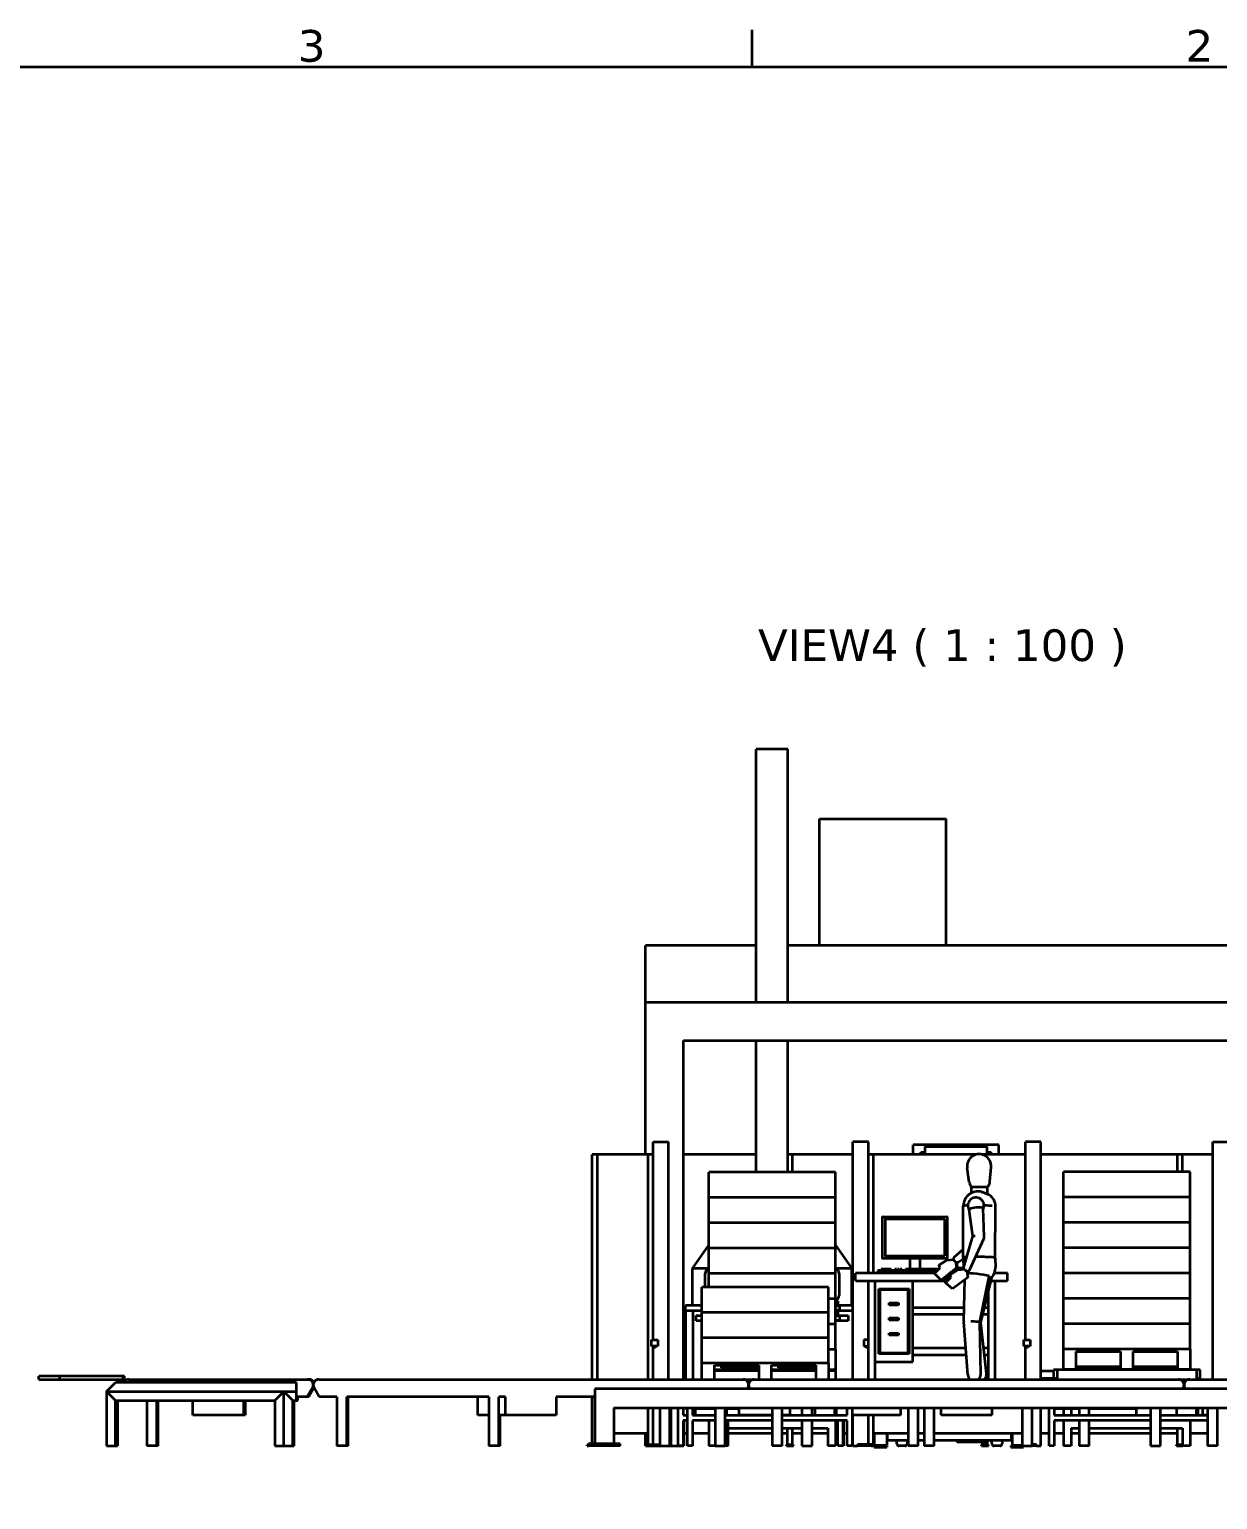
# Model space of a CAD drawing. Header units: millimetres. Extents: x 0 to 84100, y 0 to 59400.
# Drawn here: x 64378 to 73758, y 46089 to 57695 of the extents above; entities that cross this region are included whole.
import ezdxf

# ---------------------------------------------------------------- set-up
doc = ezdxf.new("R2010")
doc.units = ezdxf.units.MM
doc.header["$LTSCALE"] = 100
for name, color, linetype, lineweight in [('Border (ISO)', 7, 'Continuous', 35), ('Symbol (ISO)', 7, 'Continuous', 18), ('Visible (ISO)', 7, 'Continuous', 35)]:
    doc.layers.add(name, color=color, linetype=linetype, lineweight=lineweight)
doc.styles.add('Note Text (ISO)', font='verdana.ttf')

# ---------------------------------------------------------------- blocks, each defined once
blk = doc.blocks.new('Borders Default Border')
at = {"layer": 'Border (ISO)'}
blk.add_line((700.83, 574), (700.83, 576.9), dxfattribs=at)
at = {"layer": 'Border (ISO)', "flags": 128}
blk.add_lwpolyline([(20, 20), (20, 574), (821, 574), (821, 20), (20, 20)], dxfattribs=at)
at = {"layer": 'Border (ISO)', "char_height": 2.5, "attachment_point": 7, "style": 'Note Text (ISO)'}
for s, insert in [('3', (664.97, 574.35)), ('2', (735.05, 574.4))]:
    blk.add_mtext(s, dxfattribs=dict(at, insert=insert))

msp = doc.modelspace()

# ---------------------------------------------------------------- linework, layer by layer
at = {"layer": 'Visible (ISO)'}
for p, q in [((70366.26, 52013.57), (70116.26, 52013.57)), ((70116.26, 50013.57), (70116.26, 52013.57)), ((70366.26, 50013.57), (70366.26, 52013.57)), ((70616.26, 50463.57), (70616.26, 51463.57)), ((70616.26, 51463.57), (71616.26, 51463.57)), ((71616.26, 50463.57), (71616.26, 51463.57)), ((70116.26, 50463.57), (69241.26, 50463.57)), ((69241.26, 50013.57), (69241.26, 50463.57)), ((70616.26, 50463.57), (70366.26, 50463.57)), ((71616.26, 50463.57), (70616.26, 50463.57)), ((78441.26, 50463.57), (71616.26, 50463.57)), ((78441.26, 50013.57), (69241.26, 50013.57)), ((69241.26, 48813.57), (69241.26, 50013.57)), ((69541.26, 49713.57), (76168.08, 49713.57)), ((69541.26, 47038.57), (69541.26, 49713.57)), ((70116.26, 48674.63), (70116.26, 49713.57)), ((70366.26, 48674.63), (70366.26, 49713.57)), ((69301.26, 48913.57), (69423.26, 48913.57)), ((69301.26, 47351.17), (69301.26, 48913.57)), ((69423.26, 47038.57), (69423.26, 48913.57)), ((71001.26, 48913.57), (70879.26, 48913.57)), ((70879.26, 47038.57), (70879.26, 48913.57)), ((71001.26, 47877.57), (71001.26, 48913.57)), ((72030.26, 48890.57), (71355.26, 48890.57)), ((71355.26, 48813.57), (71355.26, 48890.57)), ((71450.26, 48813.57), (71450.26, 48875.57)), ((71450.26, 48875.57), (71935.26, 48875.57)), ((71935.26, 48875.57), (71935.26, 48813.57)), ((72030.26, 48813.57), (72030.26, 48890.57)), ((72241.26, 47351.17), (72241.26, 48913.57)), ((72363.26, 48913.57), (72241.26, 48913.57)), ((72363.26, 47038.57), (72363.26, 48913.57)), ((73719.26, 48913.57), (73841.26, 48913.57)), ((73719.26, 47038.57), (73719.26, 48913.57)), ((68861.26, 48813.57), (68821.26, 48813.57)), ((68821.26, 47038.57), (68821.26, 48813.57)), ((69261.26, 48813.57), (68861.26, 48813.57)), ((68861.26, 47038.57), (68861.26, 48813.57)), ((69301.26, 48813.57), (69261.26, 48813.57)), ((69261.26, 47038.57), (69261.26, 48813.57)), ((70116.26, 48813.57), (69541.26, 48813.57)), ((70401.26, 48813.57), (70366.26, 48813.57)), ((70401.26, 48674.63), (70401.26, 48813.57)), ((70879.26, 48813.57), (70401.26, 48813.57)), ((71041.26, 48813.57), (71001.26, 48813.57)), ((71852.93, 48813.57), (71041.26, 48813.57)), ((71041.26, 47877.57), (71041.26, 48813.57)), ((71415.26, 48813.57), (71415.26, 48830.57)), ((71415.26, 48830.57), (71450.26, 48830.57)), ((72241.26, 48813.57), (71897.05, 48813.57)), ((71935.26, 48830.57), (71970.26, 48830.57)), ((71970.26, 48813.57), (71970.26, 48830.57)), ((73441.26, 48813.57), (72363.26, 48813.57)), ((73481.26, 48813.57), (73441.26, 48813.57)), ((73441.26, 48676.63), (73441.26, 48813.57)), ((73481.26, 48676.63), (73481.26, 48813.57)), ((73719.26, 48813.57), (73481.26, 48813.57)), ((70741.26, 48674.63), (69741.26, 48674.63)), ((69741.26, 48474.63), (69741.26, 48674.63)), ((70741.26, 48474.63), (70741.26, 48674.63)), ((71797, 48594.86), (71780.72, 48707.26)), ((71960.99, 48600.19), (71969.94, 48713.4)), ((73541.26, 48676.63), (72541.26, 48676.63)), ((72541.26, 48476.63), (72541.26, 48676.63)), ((73541.26, 48476.63), (73541.26, 48676.63)), ((71814.66, 48509.91), (71814.91, 48554.33)), ((71894.05, 48517.52), (71899.83, 48515.97)), ((71941.6, 48498.59), (71941.91, 48553.62)), ((70741.26, 48474.63), (69741.26, 48474.63)), ((70741.26, 48474.62), (69741.26, 48474.62)), ((69741.26, 48274.62), (69741.26, 48474.62)), ((70062.76, 48474.62), (70062.76, 48474.63)), ((70419.76, 48474.62), (70419.76, 48474.63)), ((70741.26, 48274.62), (70741.26, 48474.62)), ((71749.65, 48001.12), (71750.27, 48407.72)), ((72001.01, 47996.08), (72004.87, 48399.51)), ((73541.26, 48476.63), (72541.26, 48476.63)), ((73541.26, 48476.62), (72541.26, 48476.62)), ((72541.26, 48276.62), (72541.26, 48476.62)), ((73441.26, 48476.62), (73441.26, 48476.63)), ((73481.26, 48476.62), (73481.26, 48476.63)), ((73541.26, 48276.62), (73541.26, 48476.62)), ((71113.46, 48322.57), (71623.25, 48322.57)), ((71113.46, 47992.57), (71113.46, 48322.57)), ((71133.38, 48302.57), (71133.38, 48012.57)), ((71603.19, 48302.57), (71133.38, 48302.57)), ((71603.19, 48012.57), (71603.19, 48302.57)), ((71623.68, 48322.57), (71623.25, 48322.57)), ((71623.68, 48322.57), (71623.68, 47992.57)), ((71825.54, 48168.94), (71796.98, 48376.62)), ((71915.29, 48167.09), (71907.96, 48386.08)), ((70741.26, 48274.62), (69741.26, 48274.62)), ((70741.26, 48274.61), (69741.26, 48274.61)), ((69741.26, 48074.61), (69741.26, 48274.61)), ((69911.27, 48274.61), (69911.29, 48274.62)), ((70571.24, 48274.61), (70571.22, 48274.62)), ((70741.26, 48074.61), (70741.26, 48274.61)), ((71754, 47923.49), (71825.56, 48169)), ((73541.26, 48276.62), (72541.26, 48276.62)), ((73541.26, 48276.61), (72541.26, 48276.61)), ((72541.26, 48076.61), (72541.26, 48276.61)), ((73441.26, 48276.61), (73441.26, 48276.62)), ((73481.26, 48276.61), (73481.26, 48276.62)), ((73541.26, 48076.61), (73541.26, 48276.61)), ((69613.26, 47914.57), (69741.26, 48097.37)), ((70741.26, 48074.61), (69741.26, 48074.61)), ((70741.26, 48074.6), (69741.26, 48074.6)), ((69741.26, 47874.6), (69741.26, 48074.6)), ((70741.26, 48097.37), (70869.26, 47914.57)), ((70741.26, 47874.6), (70741.26, 48074.6)), ((71678.07, 48003.29), (71749.75, 48066.78)), ((71801.51, 47905.86), (71911.32, 48147.19)), ((73541.26, 48076.61), (72541.26, 48076.61)), ((73541.26, 48076.6), (72541.26, 48076.6)), ((72541.26, 47876.6), (72541.26, 48076.6)), ((73441.26, 48076.6), (73441.26, 48076.61)), ((73481.26, 48076.6), (73481.26, 48076.61)), ((73541.26, 47876.6), (73541.26, 48076.6)), ((71623.25, 47992.57), (71113.46, 47992.57)), ((71133.38, 48012.57), (71603.19, 48012.57)), ((71331.73, 47907.57), (71331.73, 47992.57)), ((71407.27, 47992.57), (71407.27, 47907.57)), ((71557.85, 47939.23), (71620.74, 47980.16)), ((71566.99, 47919.71), (71557.85, 47939.23)), ((71620.74, 47980.16), (71673.25, 47985.48)), ((71623.68, 47992.57), (71623.25, 47992.57)), ((71690.1, 47970.57), (71692.8, 47916.4)), ((71703.91, 47913.9), (71701.62, 47959.78)), ((71708.86, 47963.05), (71749.96, 47990.07)), ((71749.73, 47996.1), (71752.65, 47920.01)), ((72000.07, 47996.81), (71977.32, 48002.88)), ((72001.01, 47996.09), (72003.83, 47922.71)), ((69741.26, 47914.57), (69613.26, 47914.57)), ((69613.26, 47621.57), (69613.26, 47914.57)), ((69713.26, 47766.59), (69713.26, 47874.57)), ((70741.26, 47874.6), (69741.26, 47874.6)), ((70741.26, 47874.59), (69741.26, 47874.59)), ((69741.26, 47766.59), (69741.26, 47874.59)), ((69781.26, 47874.59), (69781.26, 47874.6)), ((70701.26, 47874.59), (70701.26, 47874.6)), ((70869.26, 47914.57), (70741.26, 47914.57)), ((70741.26, 47674.59), (70741.26, 47874.59)), ((70769.26, 47874.57), (70769.26, 47701.57)), ((70869.26, 47621.57), (70869.26, 47914.57)), ((70899.26, 47816.64), (70899.26, 47877.57)), ((71527.45, 47877.57), (70899.26, 47877.57)), ((70899.26, 47816.64), (71613.22, 47816.64)), ((70999.26, 47816.64), (70999.26, 47038.57)), ((71052.59, 47816.64), (71052.59, 47038.57)), ((71052.6, 47816.64), (71052.6, 47176.84)), ((71074.94, 47897.57), (71074.94, 47877.57)), ((71546.21, 47897.57), (71074.94, 47897.57)), ((71100.81, 47897.57), (71101.69, 47907.57)), ((71180.19, 47907.57), (71101.69, 47907.57)), ((71181.06, 47897.57), (71180.19, 47907.57)), ((71208.56, 47897.57), (71209.44, 47907.57)), ((71223.44, 47907.57), (71209.44, 47907.57)), ((71224.31, 47897.57), (71223.44, 47907.57)), ((71229.81, 47897.57), (71230.69, 47907.57)), ((71244.69, 47907.57), (71230.69, 47907.57)), ((71245.56, 47897.57), (71244.69, 47907.57)), ((71251.06, 47897.57), (71251.94, 47907.57)), ((71265.94, 47907.57), (71251.94, 47907.57)), ((71266.81, 47897.57), (71265.94, 47907.57)), ((71292.56, 47897.57), (71293.44, 47907.57)), ((71307.44, 47907.57), (71293.44, 47907.57)), ((71314.69, 47907.57), (71307.44, 47907.57)), ((71308.31, 47897.57), (71307.44, 47907.57)), ((71313.81, 47897.57), (71314.69, 47907.57)), ((71328.69, 47907.57), (71314.69, 47907.57)), ((71329.94, 47907.57), (71328.69, 47907.57)), ((71329.56, 47897.57), (71328.69, 47907.57)), ((71330.81, 47897.57), (71329.94, 47907.57)), ((71335.94, 47907.57), (71329.94, 47907.57)), ((71335.06, 47897.57), (71335.94, 47907.57)), ((71349.94, 47907.57), (71335.94, 47907.57)), ((71350.81, 47897.57), (71349.94, 47907.57)), ((71351.19, 47907.57), (71349.94, 47907.57)), ((71352.06, 47897.57), (71351.19, 47907.57)), ((71357.19, 47907.57), (71351.19, 47907.57)), ((71352.6, 47176.84), (71352.6, 47816.64)), ((71356.31, 47897.57), (71357.19, 47907.57)), ((71371.19, 47907.57), (71357.19, 47907.57)), ((71372.06, 47897.57), (71371.19, 47907.57)), ((71372.44, 47907.57), (71371.19, 47907.57)), ((71373.31, 47897.57), (71372.44, 47907.57)), ((71379.69, 47907.57), (71372.44, 47907.57)), ((71378.81, 47897.57), (71379.69, 47907.57)), ((71393.69, 47907.57), (71379.69, 47907.57)), ((71394.19, 47901.86), (71393.69, 47907.57)), ((71394.69, 47907.57), (71393.69, 47907.57)), ((71393.81, 47897.57), (71394.69, 47907.57)), ((71408.69, 47907.57), (71394.69, 47907.57)), ((71409.56, 47897.57), (71408.69, 47907.57)), ((71414.94, 47907.57), (71408.69, 47907.57)), ((71415.44, 47901.86), (71414.94, 47907.57)), ((71415.94, 47907.57), (71414.94, 47907.57)), ((71415.06, 47897.57), (71415.94, 47907.57)), ((71429.94, 47907.57), (71415.94, 47907.57)), ((71430.81, 47897.57), (71429.94, 47907.57)), ((71436.19, 47907.57), (71429.94, 47907.57)), ((71436.69, 47901.86), (71436.19, 47907.57)), ((71437.19, 47907.57), (71436.19, 47907.57)), ((71436.31, 47897.57), (71437.19, 47907.57)), ((71451.19, 47907.57), (71437.19, 47907.57)), ((71452.06, 47897.57), (71451.19, 47907.57)), ((71457.44, 47907.57), (71451.19, 47907.57)), ((71457.94, 47901.86), (71457.44, 47907.57)), ((71458.44, 47907.57), (71457.44, 47907.57)), ((71457.56, 47897.57), (71458.44, 47907.57)), ((71472.44, 47907.57), (71458.44, 47907.57)), ((71473.31, 47897.57), (71472.44, 47907.57)), ((71478.69, 47907.57), (71472.44, 47907.57)), ((71479.56, 47897.57), (71478.69, 47907.57)), ((71485.94, 47907.57), (71478.69, 47907.57)), ((71485.06, 47897.57), (71485.94, 47907.57)), ((71493.94, 47907.57), (71485.94, 47907.57)), ((71493.06, 47897.57), (71493.94, 47907.57)), ((71507.94, 47907.57), (71493.94, 47907.57)), ((71508.81, 47897.57), (71507.94, 47907.57)), ((71515.19, 47907.57), (71507.94, 47907.57)), ((71514.31, 47897.57), (71515.19, 47907.57)), ((71529.19, 47907.57), (71515.19, 47907.57)), ((71523.99, 47873.88), (71566.99, 47919.71)), ((71574.85, 47822.48), (71523.99, 47873.88)), ((71530.06, 47897.57), (71529.19, 47907.57)), ((71536.44, 47907.57), (71529.19, 47907.57)), ((71535.56, 47897.57), (71536.44, 47907.57)), ((71550.44, 47907.57), (71536.44, 47907.57)), ((71550.88, 47902.54), (71550.44, 47907.57)), ((71555.6, 47907.57), (71550.44, 47907.57)), ((71692.8, 47916.4), (71574.85, 47822.48)), ((71574.85, 47822.48), (71586.11, 47816.81)), ((71586.11, 47816.81), (71643.82, 47862.77)), ((71649.06, 47853.4), (71609.87, 47813.2)), ((71610.67, 47801.06), (71653.67, 47845.17)), ((71706.49, 47915.49), (71642.42, 47875.98)), ((71643.22, 47863.83), (71642.42, 47875.98)), ((71643.22, 47863.83), (71707.29, 47903.35)), ((71653.67, 47845.17), (71643.22, 47863.83)), ((71785.63, 47842.57), (71666.24, 47752.03)), ((71692.8, 47916.4), (71701.16, 47912.2)), ((71753.25, 47920.04), (71706.49, 47915.49)), ((71707.29, 47903.35), (71706.49, 47915.49)), ((71707.29, 47903.35), (71762.06, 47908.68)), ((71751.43, 47816.64), (71762.21, 47816.64)), ((71753.29, 47498.17), (71762.44, 47824.99)), ((71780.39, 47894.47), (71785.63, 47842.57)), ((71784.84, 47854.72), (71781.15, 47891.14)), ((71785.63, 47842.57), (71784.84, 47854.72)), ((71880.38, 47490.41), (71955.49, 47851.54)), ((71888.79, 47488.18), (71975.83, 47843.28)), ((71969.3, 47816.64), (72099.26, 47816.64)), ((72099.26, 47877.57), (71996.4, 47877.57)), ((71999.26, 47816.64), (71999.26, 47038.57)), ((72099.26, 47816.64), (72099.26, 47877.57)), ((73541.26, 47876.6), (72541.26, 47876.6)), ((73541.26, 47876.59), (72541.26, 47876.59)), ((72541.26, 47676.59), (72541.26, 47876.59)), ((73441.26, 47876.59), (73441.26, 47876.6)), ((73481.26, 47876.59), (73481.26, 47876.6)), ((73541.26, 47676.59), (73541.26, 47876.59)), ((70685.76, 47766.59), (69685.76, 47766.59)), ((69685.76, 47566.59), (69685.76, 47766.59)), ((70685.76, 47566.59), (70685.76, 47766.59)), ((71082.6, 47752.66), (71322.6, 47752.66)), ((71082.6, 47240.82), (71082.6, 47752.66)), ((71314.6, 47744.66), (71090.6, 47744.66)), ((71090.6, 47744.66), (71090.6, 47248.82)), ((71314.6, 47248.82), (71314.6, 47744.66)), ((71322.6, 47752.66), (71322.6, 47240.82)), ((71610.67, 47801.06), (71609.87, 47813.2)), ((71666.24, 47752.03), (71610.67, 47801.06)), ((71945.92, 47721.27), (71945.92, 47038.57)), ((69685.76, 47621.57), (69556.26, 47621.57)), ((69556.26, 47581.57), (69556.26, 47621.57)), ((69556.26, 47581.57), (69556.26, 47038.57)), ((69556.26, 47581.57), (69685.76, 47581.57)), ((69616.26, 47581.57), (69616.26, 47038.57)), ((70741.26, 47674.59), (70685.76, 47674.59)), ((70741.26, 47674.58), (70685.76, 47674.58)), ((70701.26, 47674.58), (70701.26, 47674.59)), ((70741.26, 47474.58), (70741.26, 47674.58)), ((70761.26, 47656.57), (70741.26, 47656.57)), ((70776.26, 47616.57), (70741.26, 47616.57)), ((70741.26, 47586.57), (70776.26, 47586.57)), ((70761.26, 47616.57), (70761.26, 47656.57)), ((70879.26, 47621.57), (70761.26, 47621.57)), ((70761.26, 47536.57), (70761.26, 47586.57)), ((70761.26, 47581.57), (70879.26, 47581.57)), ((70776.26, 47586.57), (70776.26, 47616.57)), ((71052.6, 47603.37), (71052.59, 47603.37)), ((71165.27, 47625.23), (71165.27, 47642.29)), ((71165.27, 47642.29), (71239.93, 47642.29)), ((71239.93, 47625.23), (71165.27, 47625.23)), ((71239.93, 47642.29), (71239.93, 47625.23)), ((71756.23, 47603.37), (71352.6, 47603.37)), ((71945.92, 47603.37), (71917.02, 47603.37)), ((73541.26, 47676.59), (72541.26, 47676.59)), ((73541.26, 47676.58), (72541.26, 47676.58)), ((72541.26, 47476.58), (72541.26, 47676.58)), ((73441.26, 47676.58), (73441.26, 47676.59)), ((73481.26, 47676.58), (73481.26, 47676.59)), ((73541.26, 47476.58), (73541.26, 47676.58)), ((69641.26, 47501.57), (69641.26, 47541.57)), ((69641.26, 47541.57), (69685.76, 47541.57)), ((69685.76, 47501.57), (69641.26, 47501.57)), ((70685.76, 47566.59), (69685.76, 47566.59)), ((70685.76, 47566.58), (69685.76, 47566.58)), ((69685.76, 47366.58), (69685.76, 47566.58)), ((69721.26, 47566.58), (69721.26, 47566.59)), ((69741.26, 47566.58), (69741.26, 47566.59)), ((70685.76, 47366.58), (70685.76, 47566.58)), ((70741.26, 47474.58), (70685.76, 47474.58)), ((70741.26, 47474.57), (70685.76, 47474.57)), ((70776.26, 47536.57), (70741.26, 47536.57)), ((70741.26, 47506.57), (70776.26, 47506.57)), ((70841.26, 47501.57), (70741.26, 47501.57)), ((70741.26, 47274.57), (70741.26, 47474.57)), ((70761.26, 47541.57), (70841.26, 47541.57)), ((70776.26, 47506.57), (70776.26, 47536.57)), ((70841.26, 47541.57), (70841.26, 47501.57)), ((71052.6, 47550.04), (71052.59, 47550.04)), ((71165.27, 47505.8), (71165.27, 47522.86)), ((71165.27, 47522.86), (71239.93, 47522.86)), ((71239.93, 47505.8), (71165.27, 47505.8)), ((71239.93, 47522.86), (71239.93, 47505.8)), ((71754.74, 47550.04), (71352.6, 47550.04)), ((71786.1, 47073.91), (71753.46, 47491.45)), ((71887.54, 47078.75), (71880.38, 47490.42)), ((71933.98, 47083.51), (71888.79, 47488.18)), ((71945.92, 47550.04), (71903.95, 47550.04)), ((73541.26, 47476.58), (72541.26, 47476.58)), ((73541.26, 47476.57), (72541.26, 47476.57)), ((72541.26, 47276.57), (72541.26, 47476.57)), ((73441.26, 47476.57), (73441.26, 47476.58)), ((73481.26, 47476.57), (73481.26, 47476.58)), ((73541.26, 47276.57), (73541.26, 47476.57)), ((69288.26, 47301.17), (69288.26, 47351.17)), ((69288.26, 47351.17), (69338.26, 47351.17)), ((69338.26, 47351.17), (69338.26, 47301.17)), ((70685.76, 47366.58), (69685.76, 47366.58)), ((70685.76, 47366.57), (69685.76, 47366.57)), ((69685.76, 47166.57), (69685.76, 47366.57)), ((69741.26, 47366.57), (69741.26, 47366.58)), ((70685.76, 47166.57), (70685.76, 47366.57)), ((70964.26, 47351.17), (70964.26, 47301.17)), ((70999.26, 47351.17), (70964.26, 47351.17)), ((71165.27, 47386.37), (71165.27, 47403.43)), ((71165.27, 47403.43), (71239.93, 47403.43)), ((71239.93, 47386.37), (71165.27, 47386.37)), ((71239.93, 47403.43), (71239.93, 47386.37)), ((72228.26, 47301.17), (72228.26, 47351.17)), ((72228.26, 47351.17), (72278.26, 47351.17)), ((72278.26, 47351.17), (72278.26, 47301.17)), ((69313.26, 47301.17), (69288.26, 47301.17)), ((69301.26, 47038.57), (69301.26, 47301.17)), ((69338.26, 47301.17), (69313.26, 47301.17)), ((70741.26, 47274.57), (70685.76, 47274.57)), ((70741.26, 47274.57), (70741.26, 47113.57)), ((70964.26, 47301.17), (70989.26, 47301.17)), ((70989.26, 47301.17), (70999.26, 47301.17)), ((71052.6, 47283.5), (71052.59, 47283.5)), ((71322.6, 47240.82), (71082.6, 47240.82)), ((71090.6, 47248.82), (71314.6, 47248.82)), ((71769.71, 47283.5), (71352.6, 47283.5)), ((71945.92, 47283.5), (71911.65, 47283.5)), ((72253.26, 47301.17), (72228.26, 47301.17)), ((72241.26, 47038.57), (72241.26, 47301.17)), ((72278.26, 47301.17), (72253.26, 47301.17)), ((72541.26, 47115.57), (72541.26, 47276.57)), ((73541.26, 47276.57), (72541.26, 47276.57)), ((72641.26, 47259.57), (72991.26, 47259.57)), ((72641.26, 47130.57), (72641.26, 47259.57)), ((72991.26, 47259.57), (72991.26, 47130.57)), ((73091.26, 47259.57), (73441.26, 47259.57)), ((73091.26, 47130.57), (73091.26, 47259.57)), ((73441.26, 47259.57), (73441.26, 47130.57)), ((73541.26, 47276.57), (73541.26, 47115.57)), ((69685.76, 47038.57), (69685.76, 47166.57)), ((70685.76, 47166.57), (69685.76, 47166.57)), ((69785.76, 47038.57), (69785.76, 47149.57)), ((69785.76, 47149.57), (70135.76, 47149.57)), ((69841.26, 47128.57), (69841.26, 47149.57)), ((70135.76, 47135.57), (69841.26, 47135.57)), ((70135.76, 47149.57), (70135.76, 47038.57)), ((70235.76, 47038.57), (70235.76, 47149.57)), ((70235.76, 47149.57), (70585.76, 47149.57)), ((70291.26, 47128.57), (70291.26, 47149.57)), ((70585.76, 47135.57), (70291.26, 47135.57)), ((70361.26, 47135.57), (70361.26, 47149.57)), ((70401.26, 47135.57), (70401.26, 47149.57)), ((70585.76, 47149.57), (70585.76, 47038.57)), ((70685.76, 47166.57), (70685.76, 47038.57)), ((71052.6, 47230.17), (71052.59, 47230.17)), ((71052.6, 47176.84), (71352.6, 47176.84)), ((71773.88, 47230.17), (71352.6, 47230.17)), ((71945.92, 47230.17), (71917.6, 47230.17)), ((72991.26, 47137.57), (72641.26, 47137.57)), ((73441.26, 47137.57), (73091.26, 47137.57)), ((64618.76, 47063.57), (64452.09, 47063.57)), ((64452.09, 47038.57), (64452.09, 47063.57)), ((64452.09, 47038.57), (64618.76, 47038.57)), ((65118.76, 47063.57), (64618.76, 47063.57)), ((64618.76, 47038.57), (64618.76, 47063.57)), ((64618.76, 47038.57), (65118.76, 47038.57)), ((64985.47, 46942.86), (65056.18, 47013.57)), ((66485.47, 47013.57), (65056.18, 47013.57)), ((65118.76, 47038.57), (65118.76, 47063.57)), ((65129.76, 47063.57), (65118.76, 47063.57)), ((65118.76, 47038.57), (65129.76, 47038.57)), ((65129.76, 47038.57), (65129.76, 47063.57)), ((65163.26, 47038.57), (66574.26, 47038.57)), ((66485.47, 46942.86), (66485.47, 47013.57)), ((66574.26, 47038.57), (66585.26, 47038.57)), ((66663.26, 47038.57), (70011.26, 47038.57)), ((70135.76, 47113.57), (69785.76, 47113.57)), ((69785.76, 47109.57), (70135.76, 47109.57)), ((70011.26, 47038.57), (70100.26, 47038.57)), ((70060.76, 47014.57), (70050.75, 47014.57)), ((70100.26, 47038.57), (73448.26, 47038.57)), ((70585.76, 47113.57), (70235.76, 47113.57)), ((70235.76, 47109.57), (70585.76, 47109.57)), ((70741.26, 47113.57), (70685.76, 47113.57)), ((70685.76, 47109.57), (70741.26, 47109.57)), ((70741.26, 47109.57), (70741.26, 47113.57)), ((70741.26, 47109.57), (70741.26, 47038.57)), ((72461.26, 47102.82), (72363.26, 47102.82)), ((72363.26, 47047.82), (72461.26, 47047.82)), ((72461.26, 47112.82), (72461.26, 47047.82)), ((72491.26, 47112.82), (72461.26, 47112.82)), ((72461.26, 47047.82), (72491.26, 47047.82)), ((72491.26, 47113.57), (72491.26, 47038.57)), ((73591.26, 47113.57), (72491.26, 47113.57)), ((73541.26, 47115.57), (72541.26, 47115.57)), ((73441.26, 47113.57), (73441.26, 47115.57)), ((73448.26, 47038.57), (73537.26, 47038.57)), ((73481.26, 47113.57), (73481.26, 47115.57)), ((73497.76, 47014.57), (73487.75, 47014.57)), ((73537.26, 47038.57), (76885.26, 47038.57)), ((73591.26, 47113.57), (73591.26, 47038.57)), ((73621.26, 47112.82), (73591.26, 47112.82)), ((73591.26, 47047.82), (73621.26, 47047.82)), ((73621.26, 47047.82), (73621.26, 47112.82)), ((64985.47, 46942.86), (64985.47, 46513.57)), ((65056.18, 46872.15), (64985.47, 46942.86)), ((64985.47, 46942.86), (66385.47, 46942.86)), ((66385.47, 46942.86), (66314.76, 46872.15)), ((66385.47, 46942.86), (66485.47, 46942.86)), ((66385.47, 46942.86), (66456.18, 46872.15)), ((66385.47, 46513.57), (66385.47, 46942.86)), ((66485.47, 46872.15), (66485.47, 46942.86)), ((66571.66, 46900.57), (66485.47, 46900.57)), ((66496.47, 46872.15), (66496.47, 46900.57)), ((66612.79, 46971.82), (66571.66, 46900.57)), ((66582.66, 46900.57), (66571.66, 46900.57)), ((66623.79, 46971.82), (66582.66, 46900.57)), ((66665.85, 46900.57), (66624.72, 46971.82)), ((66803.76, 46900.57), (66665.85, 46900.57)), ((66803.76, 46900.57), (66803.76, 46513.57)), ((68003.76, 46900.57), (66883.76, 46900.57)), ((66883.76, 46513.57), (66883.76, 46900.57)), ((66894.76, 46513.57), (66894.76, 46900.57)), ((67918.76, 46755.57), (67918.76, 46900.57)), ((68003.76, 46900.57), (68003.76, 46513.57)), ((68137.26, 46900.57), (68083.76, 46900.57)), ((68083.76, 46513.57), (68083.76, 46900.57)), ((68137.26, 46755.57), (68137.26, 46900.57)), ((68841.26, 46900.57), (68537.26, 46900.57)), ((68537.26, 46900.57), (68537.26, 46755.57)), ((68821.26, 46528.57), (68821.26, 46900.57)), ((68841.26, 46963.57), (68841.26, 46528.57)), ((78841.26, 46963.57), (68841.26, 46963.57)), ((70049.79, 46971.82), (70045.03, 46963.57)), ((70066.48, 46963.57), (70061.72, 46971.82)), ((73486.79, 46971.82), (73482.03, 46963.57)), ((73503.48, 46963.57), (73498.72, 46971.82)), ((65056.18, 46872.15), (66314.76, 46872.15)), ((65056.18, 46513.57), (65056.18, 46872.15)), ((65063.26, 46872.15), (65063.26, 46513.57)), ((65067.18, 46513.57), (65067.18, 46872.15)), ((65074.26, 46872.15), (65074.26, 46513.57)), ((65303.76, 46872.15), (65303.76, 46513.57)), ((65383.76, 46513.57), (65383.76, 46872.15)), ((65394.76, 46513.57), (65394.76, 46872.15)), ((65668.76, 46755.57), (65668.76, 46872.15)), ((66068.76, 46872.15), (66068.76, 46755.57)), ((66079.76, 46872.15), (66079.76, 46755.57)), ((66314.76, 46872.15), (66314.76, 46513.57)), ((66456.18, 46872.15), (66485.47, 46872.15)), ((66456.18, 46513.57), (66456.18, 46872.15)), ((66467.18, 46513.57), (66467.18, 46872.15)), ((66485.47, 46872.15), (66496.47, 46872.15)), ((68991.26, 46813.57), (78691.26, 46813.57)), ((68991.26, 46813.57), (68991.26, 46528.57)), ((69261.26, 46521.57), (69261.26, 46813.57)), ((69301.26, 46523.57), (69301.26, 46813.57)), ((69353.76, 46813.57), (69353.76, 46513.57)), ((69433.76, 46513.57), (69433.76, 46813.57)), ((69444.76, 46513.57), (69444.76, 46813.57)), ((69499.26, 46514.57), (69499.26, 46813.57)), ((69539.26, 46813.57), (69539.26, 46754.57)), ((69572.26, 46809.57), (69539.26, 46809.57)), ((69572.26, 46514.57), (69572.26, 46813.57)), ((69612.26, 46813.57), (69612.26, 46754.57)), ((69612.26, 46809.57), (69790.76, 46809.57)), ((69624.26, 46754.57), (69624.26, 46809.57)), ((69629.76, 46754.57), (69629.76, 46809.57)), ((69632.76, 46809.57), (69632.76, 46754.57)), ((69790.76, 46813.57), (69790.76, 46513.57)), ((69870.76, 46513.57), (69870.76, 46813.57)), ((69883.76, 46754.57), (69883.76, 46813.57)), ((69883.76, 46809.57), (69980.26, 46809.57)), ((69980.26, 46755.57), (69980.26, 46813.57)), ((70240.76, 46813.57), (70240.76, 46513.57)), ((70320.76, 46513.57), (70320.76, 46813.57)), ((70380.26, 46813.57), (70380.26, 46755.57)), ((70476.76, 46813.57), (70476.76, 46754.57)), ((70556.76, 46754.57), (70556.76, 46813.57)), ((70580.26, 46757.72), (70580.26, 46813.57)), ((70732.26, 46813.57), (70732.26, 46754.57)), ((70732.26, 46809.57), (70747.26, 46809.57)), ((70738.76, 46809.57), (70738.76, 46754.57)), ((70741.26, 46809.57), (70741.26, 46754.57)), ((70747.26, 46813.57), (70747.26, 46754.57)), ((70832.26, 46754.57), (70832.26, 46813.57)), ((70872.26, 46813.57), (70872.26, 46514.57)), ((71254.76, 46813.57), (71254.76, 46755.57)), ((71314.76, 46813.57), (71314.76, 46513.57)), ((71394.76, 46513.57), (71394.76, 46813.57)), ((71440.76, 46813.57), (71440.76, 46513.57)), ((71520.76, 46513.57), (71520.76, 46813.57)), ((71574.26, 46755.57), (71574.26, 46813.57)), ((71974.26, 46813.57), (71974.26, 46755.57)), ((72214.76, 46813.57), (72214.76, 46513.57)), ((72294.76, 46513.57), (72294.76, 46813.57)), ((72363.26, 46513.57), (72363.26, 46813.57)), ((72427.76, 46514.57), (72427.76, 46813.57)), ((72467.76, 46813.57), (72467.76, 46754.57)), ((72467.76, 46809.57), (72664.76, 46809.57)), ((72541.26, 46809.57), (72541.26, 46754.57)), ((72601.26, 46809.57), (72601.26, 46754.57)), ((72664.76, 46813.57), (72664.76, 46754.57)), ((72744.76, 46754.57), (72744.76, 46813.57)), ((72744.76, 46809.57), (73116.76, 46809.57)), ((73116.76, 46754.57), (73116.76, 46813.57)), ((73227.76, 46813.57), (73227.76, 46513.57)), ((73307.76, 46513.57), (73307.76, 46813.57)), ((73435.76, 46757.72), (73435.76, 46813.57)), ((73587.76, 46813.57), (73587.76, 46754.57)), ((73587.76, 46809.57), (73602.76, 46809.57)), ((73594.26, 46809.57), (73594.26, 46754.57)), ((73602.76, 46813.57), (73602.76, 46754.57)), ((73641.26, 46755.57), (73641.26, 46813.57)), ((73677.76, 46813.57), (73677.76, 46513.57)), ((73757.76, 46513.57), (73757.76, 46813.57)), ((66068.76, 46755.57), (65668.76, 46755.57)), ((66079.76, 46755.57), (66068.76, 46755.57)), ((68003.76, 46755.57), (67918.76, 46755.57)), ((68137.26, 46755.57), (68083.76, 46755.57)), ((68094.76, 46513.57), (68094.76, 46755.57)), ((68537.26, 46755.57), (68137.26, 46755.57)), ((69539.26, 46754.57), (69572.26, 46754.57)), ((69572.26, 46714.57), (69539.26, 46714.57)), ((69539.26, 46714.57), (69539.26, 46514.57)), ((69544.76, 46714.57), (69544.76, 46514.57)), ((69612.26, 46754.57), (69790.76, 46754.57)), ((69790.76, 46714.57), (69612.26, 46714.57)), ((69612.26, 46714.57), (69612.26, 46514.57)), ((69741.26, 46714.57), (69741.26, 46513.57)), ((69870.76, 46754.57), (70240.76, 46754.57)), ((70240.76, 46714.57), (69870.76, 46714.57)), ((69883.76, 46513.57), (69883.76, 46714.57)), ((69894.76, 46513.57), (69894.76, 46714.57)), ((70240.76, 46713.57), (69894.76, 46713.57)), ((69894.76, 46653.57), (70240.76, 46653.57)), ((70240.76, 46755.57), (69980.26, 46755.57)), ((70110.26, 46755.57), (70110.26, 46754.57)), ((70115.76, 46755.57), (70115.76, 46754.57)), ((70380.26, 46755.57), (70320.76, 46755.57)), ((70320.76, 46754.57), (70832.26, 46754.57)), ((70832.26, 46714.57), (70320.76, 46714.57)), ((70476.76, 46713.57), (70320.76, 46713.57)), ((70320.76, 46653.57), (70476.76, 46653.57)), ((70361.26, 46713.57), (70361.26, 46714.57)), ((70361.26, 46521.57), (70361.26, 46653.57)), ((70401.26, 46713.57), (70401.26, 46714.57)), ((70401.26, 46521.57), (70401.26, 46653.57)), ((70476.76, 46714.57), (70476.76, 46513.57)), ((70556.76, 46513.57), (70556.76, 46714.57)), ((70681.26, 46713.57), (70556.76, 46713.57)), ((70556.76, 46653.57), (70681.26, 46653.57)), ((70580.26, 46754.57), (70580.26, 46757.72)), ((70681.26, 46714.57), (70681.26, 46713.57)), ((70681.26, 46653.57), (70681.26, 46513.57)), ((70741.26, 46714.57), (70741.26, 46513.57)), ((70759.26, 46514.57), (70759.26, 46714.57)), ((70799.26, 46714.57), (70799.26, 46514.57)), ((70804.76, 46714.57), (70804.76, 46514.57)), ((70832.26, 46514.57), (70832.26, 46714.57)), ((71254.76, 46755.57), (70872.26, 46755.57)), ((70879.26, 46513.57), (70879.26, 46755.57)), ((71001.26, 46523.57), (71001.26, 46755.57)), ((71041.26, 46521.57), (71041.26, 46755.57)), ((71974.26, 46755.57), (71574.26, 46755.57)), ((72467.76, 46754.57), (73227.76, 46754.57)), ((73227.76, 46714.57), (72467.76, 46714.57)), ((72467.76, 46714.57), (72467.76, 46514.57)), ((72541.26, 46714.57), (72541.26, 46513.57)), ((72601.26, 46714.57), (72601.26, 46713.57)), ((72664.76, 46713.57), (72601.26, 46713.57)), ((72601.26, 46653.57), (72664.76, 46653.57)), ((72601.26, 46653.57), (72601.26, 46513.57)), ((72664.76, 46714.57), (72664.76, 46513.57)), ((72744.76, 46513.57), (72744.76, 46714.57)), ((73227.76, 46713.57), (72744.76, 46713.57)), ((72744.76, 46653.57), (73227.76, 46653.57)), ((73307.76, 46754.57), (73677.76, 46754.57)), ((73677.76, 46714.57), (73307.76, 46714.57)), ((73481.26, 46713.57), (73307.76, 46713.57)), ((73307.76, 46653.57), (73481.26, 46653.57)), ((73435.76, 46754.57), (73435.76, 46757.72)), ((73441.26, 46713.57), (73441.26, 46714.57)), ((73441.26, 46521.57), (73441.26, 46653.57)), ((73481.26, 46714.57), (73481.26, 46713.57)), ((73481.26, 46653.57), (73481.26, 46513.57)), ((73541.26, 46714.57), (73541.26, 46513.57)), ((73677.76, 46755.57), (73641.26, 46755.57)), ((68991.26, 46613.57), (69261.26, 46613.57)), ((69241.26, 46513.57), (69241.26, 46613.57)), ((69544.76, 46613.57), (69572.26, 46613.57)), ((69612.26, 46613.57), (69741.26, 46613.57)), ((69894.76, 46613.57), (70240.76, 46613.57)), ((70320.76, 46613.57), (70361.26, 46613.57)), ((70401.26, 46613.57), (70476.76, 46613.57)), ((70556.76, 46613.57), (70681.26, 46613.57)), ((70741.26, 46613.57), (70759.26, 46613.57)), ((70804.76, 46613.57), (70832.26, 46613.57)), ((70872.26, 46613.57), (70879.26, 46613.57)), ((71041.26, 46613.57), (71314.76, 46613.57)), ((71046.66, 46613.57), (71046.66, 46521.57)), ((71146.66, 46613.57), (71146.66, 46518.37)), ((71152.26, 46558.57), (71152.26, 46613.57)), ((71152.26, 46558.57), (71314.76, 46558.57)), ((71226.26, 46529.32), (71226.26, 46558.57)), ((71306.26, 46558.57), (71306.26, 46529.32)), ((71394.76, 46613.57), (71440.76, 46613.57)), ((71394.76, 46558.57), (71440.76, 46558.57)), ((71520.76, 46613.57), (72214.76, 46613.57)), ((71520.76, 46558.57), (72130.26, 46558.57)), ((71702.26, 46558.57), (71702.26, 46558.57)), ((71711.26, 46549.57), (71931.26, 46549.57)), ((71931.26, 46543.57), (71711.26, 46543.57)), ((71901.26, 46549.57), (71901.26, 46558.57)), ((71901.26, 46521.57), (71901.26, 46543.57)), ((71940.26, 46558.57), (71940.26, 46558.57)), ((71941.26, 46521.57), (71941.26, 46547.39)), ((71946.26, 46558.57), (71946.26, 46558.57)), ((71976.26, 46529.32), (71976.26, 46558.57)), ((72056.26, 46558.57), (72056.26, 46529.32)), ((72130.26, 46558.57), (72130.26, 46613.57)), ((72135.86, 46613.57), (72135.86, 46518.37)), ((72363.26, 46613.57), (72427.76, 46613.57)), ((72467.76, 46613.57), (72541.26, 46613.57)), ((72601.26, 46613.57), (72664.76, 46613.57)), ((72744.76, 46613.57), (73227.76, 46613.57)), ((73307.76, 46613.57), (73441.26, 46613.57)), ((73541.26, 46613.57), (73677.76, 46613.57)), ((64985.47, 46513.57), (65056.18, 46513.57)), ((65056.18, 46513.57), (65063.26, 46513.57)), ((65063.26, 46513.57), (65067.18, 46513.57)), ((65067.18, 46513.57), (65074.26, 46513.57)), ((65383.76, 46513.57), (65303.76, 46513.57)), ((65394.76, 46513.57), (65383.76, 46513.57)), ((66314.76, 46513.57), (66385.47, 46513.57)), ((66385.47, 46513.57), (66456.18, 46513.57)), ((66456.18, 46513.57), (66467.18, 46513.57)), ((66883.76, 46513.57), (66803.76, 46513.57)), ((66894.76, 46513.57), (66883.76, 46513.57)), ((68083.76, 46513.57), (68003.76, 46513.57)), ((68094.76, 46513.57), (68083.76, 46513.57)), ((68791.26, 46521.57), (68781.26, 46521.57)), ((68781.26, 46513.57), (68781.26, 46521.57)), ((68781.26, 46513.57), (68791.26, 46513.57)), ((68791.26, 46513.57), (68791.26, 46528.57)), ((69041.26, 46528.57), (68791.26, 46528.57)), ((69041.26, 46513.57), (68791.26, 46513.57)), ((69041.26, 46513.57), (69041.26, 46528.57)), ((69241.26, 46513.57), (69253.76, 46513.57)), ((69253.76, 46513.57), (69253.76, 46521.57)), ((69277.26, 46521.57), (69253.76, 46521.57)), ((69253.76, 46513.57), (69277.26, 46513.57)), ((69277.26, 46523.57), (69353.76, 46523.57)), ((69277.26, 46513.57), (69277.26, 46523.57)), ((69277.26, 46513.57), (69353.76, 46513.57)), ((69353.76, 46513.57), (69433.76, 46513.57)), ((69433.76, 46513.57), (69444.76, 46513.57)), ((69444.76, 46513.57), (69541.26, 46513.57)), ((69539.26, 46514.57), (69499.26, 46514.57)), ((69544.76, 46514.57), (69539.26, 46514.57)), ((69541.26, 46513.57), (69541.26, 46514.57)), ((69612.26, 46514.57), (69572.26, 46514.57)), ((69790.76, 46513.57), (69741.26, 46513.57)), ((69790.76, 46513.57), (69870.76, 46513.57)), ((69883.76, 46513.57), (69870.76, 46513.57)), ((69894.76, 46513.57), (69883.76, 46513.57)), ((70320.76, 46513.57), (70240.76, 46513.57)), ((70353.76, 46513.57), (70353.76, 46521.57)), ((70408.76, 46521.57), (70353.76, 46521.57)), ((70353.76, 46513.57), (70408.76, 46513.57)), ((70408.76, 46513.57), (70408.76, 46521.57)), ((70476.76, 46513.57), (70556.76, 46513.57)), ((70741.26, 46513.57), (70681.26, 46513.57)), ((70799.26, 46514.57), (70759.26, 46514.57)), ((70804.76, 46514.57), (70799.26, 46514.57)), ((70872.26, 46514.57), (70832.26, 46514.57)), ((70879.26, 46513.57), (70915.26, 46513.57)), ((71025.26, 46523.57), (70915.26, 46523.57)), ((70915.26, 46513.57), (70915.26, 46523.57)), ((71025.26, 46513.57), (70915.26, 46513.57)), ((71025.26, 46513.57), (71025.26, 46523.57)), ((71048.76, 46521.57), (71025.26, 46521.57)), ((71025.26, 46513.57), (71048.76, 46513.57)), ((71046.66, 46513.57), (71046.66, 46503.57)), ((71046.66, 46503.57), (71146.66, 46503.57)), ((71048.76, 46513.57), (71048.76, 46521.57)), ((71048.76, 46518.37), (71146.66, 46518.37)), ((71048.76, 46513.57), (71146.66, 46513.57)), ((71146.66, 46513.57), (71146.66, 46503.57)), ((71290.51, 46513.57), (71242.01, 46513.57)), ((71394.76, 46513.57), (71314.76, 46513.57)), ((71520.76, 46513.57), (71440.76, 46513.57)), ((71893.76, 46513.57), (71893.76, 46521.57)), ((71948.76, 46521.57), (71893.76, 46521.57)), ((71893.76, 46513.57), (71948.76, 46513.57)), ((71948.76, 46513.57), (71948.76, 46521.57)), ((72040.51, 46513.57), (71992.01, 46513.57)), ((72126.66, 46513.57), (72126.66, 46503.57)), ((72126.66, 46513.57), (72214.76, 46513.57)), ((72126.66, 46503.57), (72226.66, 46503.57)), ((72135.86, 46518.37), (72214.76, 46518.37)), ((72214.76, 46513.57), (72294.76, 46513.57)), ((72226.66, 46513.57), (72226.66, 46503.57)), ((72327.26, 46523.57), (72294.76, 46523.57)), ((72327.26, 46513.57), (72294.76, 46513.57)), ((72327.26, 46513.57), (72327.26, 46523.57)), ((72327.26, 46513.57), (72363.26, 46513.57)), ((72467.76, 46514.57), (72427.76, 46514.57)), ((72601.26, 46513.57), (72541.26, 46513.57)), ((72744.76, 46513.57), (72664.76, 46513.57)), ((73227.76, 46513.57), (73307.76, 46513.57)), ((73433.76, 46513.57), (73433.76, 46521.57)), ((73481.26, 46521.57), (73433.76, 46521.57)), ((73433.76, 46513.57), (73481.26, 46513.57)), ((73541.26, 46513.57), (73481.26, 46513.57)), ((73757.76, 46513.57), (73677.76, 46513.57))]:
    msp.add_line(p, q, dxfattribs=at)
for centre in [(69313.26, 47295.17), (70989.26, 47295.17), (72253.26, 47295.17)]:
    msp.add_circle(centre, 6, dxfattribs=at)
for centre, radius, start, end in [((71874.99, 48720.91), 95.25, 355.48046, 188.241752), ((71864.57, 48407.08), 114.3, 75.054647, 179.681895), ((71878.7, 48606.69), 82.55, 188.241752, 219.397032), ((71878.7, 48606.69), 82.55, 319.966757, 355.48046), ((71849.95, 48410.99), 63.5, 336.073851, 213.66963), ((71890.57, 48400.14), 114.3, 359.681895, 63.472808), ((71870.86, 48165.6), 44.45, 335.532015, 1.915784), ((71694.91, 47984.27), 25.4, 131.535024, 178.128956), ((71694.91, 47984.27), 25.4, 275.785844, 303.323738), ((71863.94, 48000.49), 114.3, 179.681895, 182.19888), ((69753.26, 47874.57), 40, 107.459105, 180), ((70729.26, 47874.57), 40, 0, 72.540895), ((71866.86, 47924.4), 114.3, 182.19888, 182.213342), ((71778.39, 47916.38), 25.4, 163.751272, 185.771984), ((71778.39, 47916.38), 25.4, 275.56613, 335.532015), ((71889.62, 47918.33), 114.3, 318.899826, 2.19888), ((70729.26, 47701.57), 40, 287.459105, 0), ((71816.76, 47496.4), 63.5, 178.395624, 184.47098), ((65163.26, 46994.07), 44.5, 90, 154.010766), ((66574.26, 46994.07), 44.5, 330, 90), ((66585.26, 46994.07), 44.5, 28.788365, 90), ((66663.26, 46994.07), 44.5, 90, 210), ((70011.26, 46994.07), 44.5, 330, 90), ((70100.26, 46994.07), 44.5, 90, 210), ((71836.75, 47077.87), 50.8, 184.47098, 230.680269), ((71836.75, 47077.87), 50.8, 309.319731, 0.997179), ((71883.5, 47077.87), 50.8, 309.319731, 6.372068), ((73448.26, 46994.07), 44.5, 330, 90), ((73537.26, 46994.07), 44.5, 90, 210), ((66585.26, 46994.07), 44.5, 330, 331.211635), ((71711.26, 46558.57), 15, 180, 270.000001), ((71711.26, 46558.57), 9, 180, 270), ((71931.26, 46558.57), 9, 269.999947, 0), ((71931.26, 46558.57), 15, 270, 359.999975), ((71242.01, 46529.32), 15.75, 180, 270), ((71290.51, 46529.32), 15.75, 270, 0), ((71992.01, 46529.32), 15.75, 180, 270), ((72040.51, 46529.32), 15.75, 270, 0)]:
    msp.add_arc(centre, radius, start, end, dxfattribs=at)
for centre, major_axis, ratio, start_param, end_param in [((71878.41, 48553.98), (63.5, -0.35), 0.03372261, 0, 3.14159265), ((71864.57, 48407.08), (-114.3, 0.63), 0.03372261, 5.46511548, 6.28332029), ((71852.46, 48381.52), (-55.49, -4.73), 0.24474271, 3.12895555, 6.29582241), ((71864.57, 48407.08), (114.3, -0.63), 0.03372261, 0.12849918, 1.12917938), ((71890.57, 48400.14), (114.3, -0.63), 0.03372261, 6.28305004, 6.41168449), ((71870.59, 48162.83), (-45.04, 6.13), 0.08391961, 5.38628681, 6.27064782), ((71689.28, 47987.1), (-7.55, -15.01), 0.94367196, 5.25322906, 6.82402539), ((71694.91, 47984.27), (2.56, -25.27), 0.28365779, 5.25652121, 6.28318531), ((71962.98, 45421.12), (14.31, 2581.76), 0.0056732, 6.28170462, 6.28239614), ((71985.73, 45415.05), (-14.31, -2581.76), 0.0056732, 3.13942045, 3.14011197), ((71778.39, 47916.38), (-25.27, -2.55), 0.31918996, 0, 0.83680641), ((71778.78, 47910.31), (-16.76, -1.1), 0.94763073, 0.03340551, 1.60420183), ((71778.39, 47916.38), (2.46, -25.28), 0.01066667, 5.760017, 6.28318531), ((71859.77, 47863.81), (95.93, -11.23), 0.06356433, 0.10369357, 2.51237532), ((71880.39, 47858.03), (95.47, -14.61), 0.06294114, 6.10201156, 6.24326255), ((71816.78, 47492.61), (-63.59, 2.2), 0.04255103, 3.14380528, 4.81260263), ((71824.69, 47488.53), (-64.1, 0.35), 0.00868876, 2.62482719, 3.13951265)]:
    msp.add_ellipse(centre, major_axis=major_axis, ratio=ratio, start_param=start_param, end_param=end_param, dxfattribs=at)
for points, knots in [([(71941.08, 48498.52), (71940.55, 48498.66), (71939.62, 48499.08), (71936.92, 48500.43), (71935.17, 48501.37), (71930.94, 48503.59), (71928.48, 48504.86), (71923.03, 48507.5), (71920.04, 48508.86), (71913.86, 48511.42), (71910.43, 48512.72), (71904.52, 48514.65), (71902.21, 48515.34), (71899.83, 48515.97)], [0, 0, 0, 0, 1.23005915, 1.23005915, 2.4601183, 2.4601183, 3.69017745, 3.69017745, 4.9202366, 4.9202366, 6.14482118, 6.14482118, 6.88329733, 6.88329733, 6.88329733, 6.88329733]), ([(71777.31, 48003.48), (71771.1, 48003.27), (71765.8, 48003.03), (71756.57, 48002.46), (71753.08, 48002.11), (71750.17, 48001.54), (71749.65, 48001.33), (71749.65, 48001.12)], [-0.534110831, -0.534110831, -0.534110831, -0.534110831, -0.375, -0.375, -0.1875, -0.1875, -0.081805119, -0.081805119, -0.081805119, -0.081805119]), ([(71977.31, 48002.88), (71975.4, 48003.16), (71970.63, 48003.43), (71955.91, 48003.89), (71946.1, 48004.07), (71922.66, 48004.32), (71909.26, 48004.38), (71887.54, 48004.41), (71879.96, 48004.4), (71864.63, 48004.39), (71856.94, 48004.38), (71849.32, 48004.39)], [0, 0, 0, 0, 4.46182348, 4.46182348, 8.92383714, 8.92383714, 13.38741736, 13.38741736, 15.69175248, 15.69175248, 17.99629872, 17.99629872, 17.99629872, 17.99629872]), ([(71950.5, 47827.58), (71954.15, 47829.77), (71957.53, 47831.97), (71964.22, 47836.51), (71967.35, 47838.76), (71971, 47841.13), (71972.04, 47841.75), (71973.37, 47842.36), (71973.78, 47842.51), (71974.13, 47842.57)], [56.62863898, 56.62863898, 56.62863898, 56.62863898, 58.2210772, 58.2210772, 60.16611817, 60.16611817, 61.13863866, 61.13863866, 61.70256476, 61.70256476, 61.70256476, 61.70256476])]:
    msp.add_open_spline(points, degree=3, knots=knots, dxfattribs=at)
for points in [[(71941.6, 48498.59), (71941.6, 48498.45), (71941.42, 48498.43), (71941.08, 48498.52)], [(71849.32, 48004.39), (71848.32, 48004.39), (71847.33, 48004.39), (71846.34, 48004.39)], [(72001.01, 47996.09), (72001.01, 47996.32), (72000.69, 47996.56), (72000.08, 47996.8)], [(71955.26, 47853.28), (71955.6, 47853.01), (71955.67, 47852.4), (71955.49, 47851.54)]]:
    msp.add_open_spline(points, degree=3, dxfattribs=at)
for points, weights in [([(71115.93, 48320.03), (71114.44, 48321.52), (71113.42, 48322.57), (71113.46, 48322.57)], [1, 0.804737854124, 0.804737854124, 1]), ([(71133.45, 48302.57), (71133.46, 48302.57), (71133.78, 48302.25), (71134.23, 48301.81)], [1, 0.804737854124, 0.804737854124, 1]), ([(71602.51, 48301.81), (71602.81, 48302.1), (71603.07, 48302.36), (71603.19, 48302.5)], [1, 0.861447518549, 0.821207948851, 0.879281290907]), ([(71623.25, 48322.57), (71623.21, 48322.57), (71622.13, 48321.52), (71620.64, 48320.03)], [1, 0.804737854124, 0.804737854124, 1]), ([(71623.68, 48322.57), (71623.68, 48322.57), (71623.68, 48322.57), (71623.68, 48322.57)], [0.988496447512, 0.992252552358, 0.996087069854, 1]), ([(71115.93, 47995.11), (71114.44, 47993.62), (71113.42, 47992.57), (71113.46, 47992.57)], [1, 0.804737854124, 0.804737854124, 1]), ([(71133.45, 48012.57), (71133.46, 48012.57), (71133.78, 48012.88), (71134.23, 48013.33)], [1, 0.804737854124, 0.804737854124, 1]), ([(71602.51, 48013.33), (71602.81, 48013.04), (71603.07, 48012.77), (71603.19, 48012.64)], [1, 0.861447518549, 0.821207948851, 0.879281290907]), ([(71623.25, 47992.57), (71623.21, 47992.57), (71622.13, 47993.62), (71620.64, 47995.11)], [1, 0.804737854124, 0.804737854124, 1]), ([(71623.68, 47992.57), (71623.68, 47992.57), (71623.68, 47992.57), (71623.68, 47992.57)], [0.988496447512, 0.992252552358, 0.996087069854, 1])]:
    msp.add_rational_spline(points, weights, degree=3, dxfattribs=at)

# ---------------------------------------------------------------- block references
at = {"xscale": 100, "yscale": 100, "zscale": 100}
msp.add_blockref('Borders Default Border', (0, 0), dxfattribs=at)

# ---------------------------------------------------------------- texts
at = {"layer": 'Symbol (ISO)', "insert": (70129.65, 52663.57), "char_height": 250, "attachment_point": 7, "style": 'Note Text (ISO)'}
msp.add_mtext('VIEW4 ( 1 : 100 )', dxfattribs=at)

doc.saveas('drawing.dxf')
